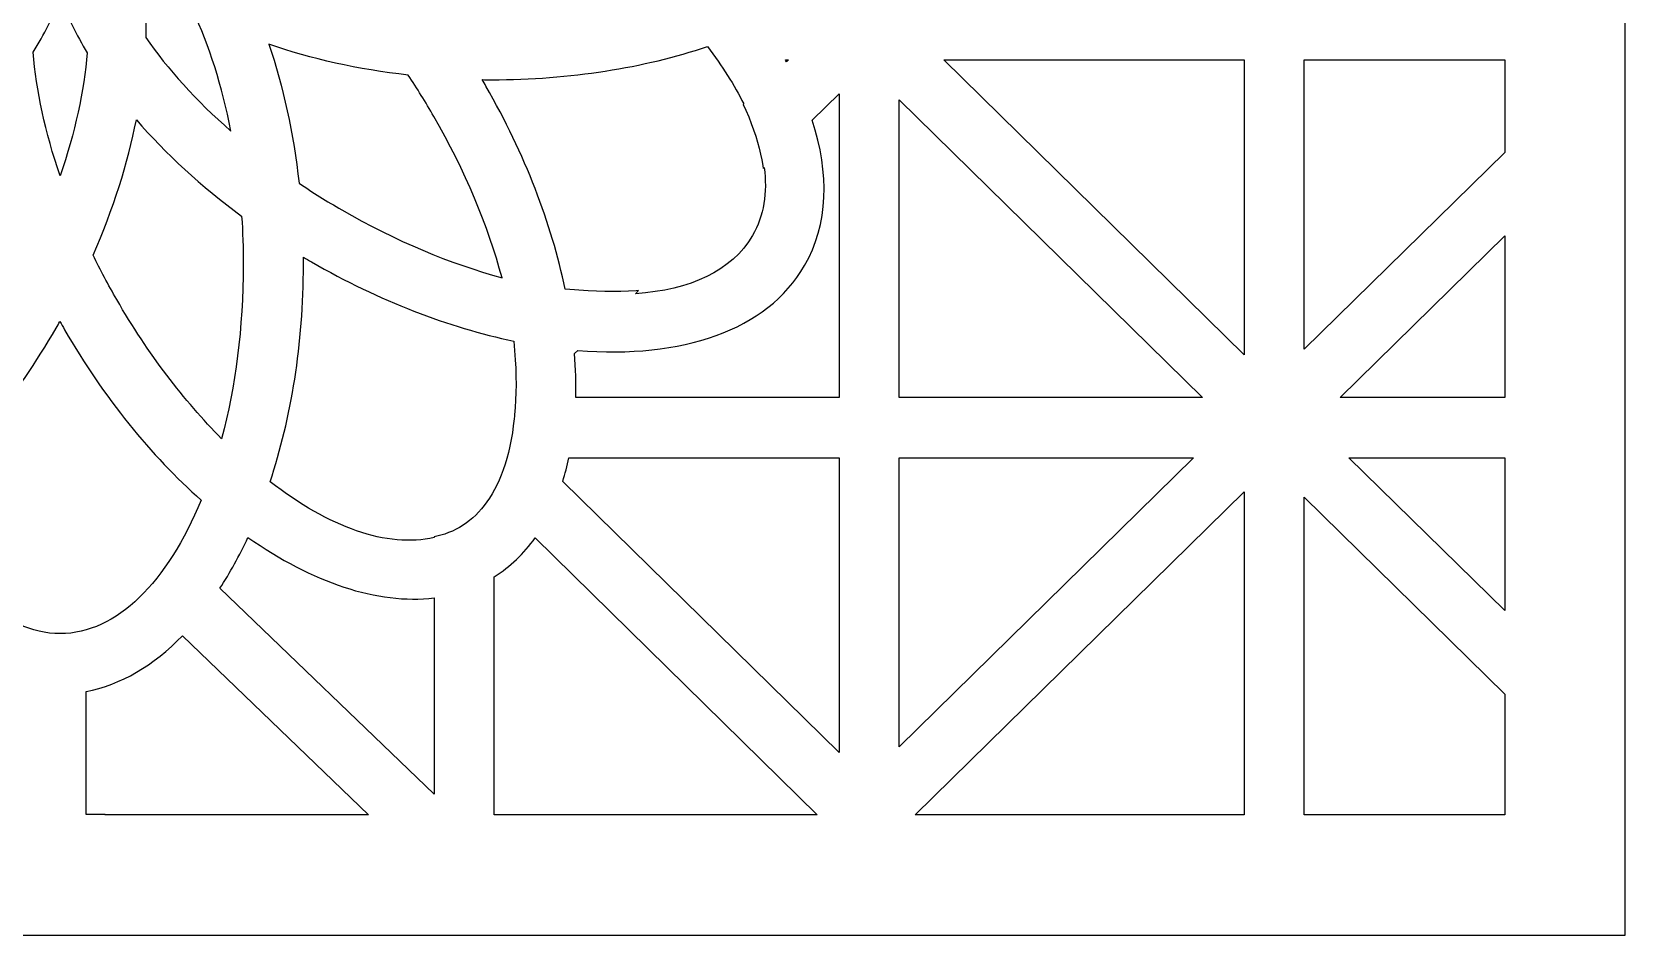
# Model space of a CAD drawing. Header units: centimetres. Extents: x -22 to -17.3, y -9 to 9.
# Drawn here: x -19.697 to -17.337, y -9 to -7.664 of the extents above; entities that cross this region are included whole.
import ezdxf

# ---------------------------------------------------------------- set-up
doc = ezdxf.new("R2010")
doc.units = ezdxf.units.CM
doc.header["$MEASUREMENT"] = 0
doc.layers.add('layer 1', color=7, linetype='Continuous')

msp = doc.modelspace()

# ---------------------------------------------------------------- linework, layer by layer
at = {"layer": 'layer 1', "color": 250}
for points, knots in [([(-17.33729, 9.00076), (-17.33729, 9.00076), (-17.33729, 8.81208), (-17.33729, 8.81208), (-17.33729, 8.81208), (-17.33729, 8.81208), (-17.33729, 8.68847), (-17.33729, 8.68847), (-17.33729, 8.68847), (-17.33729, 8.68847), (-17.33729, 7.78426), (-17.33729, 7.78426), (-17.33729, 7.78426), (-17.33729, 7.78426), (-17.33729, 7.66065), (-17.33729, 7.66065), (-17.33729, 7.66065), (-17.33729, 7.66065), (-17.33729, 7.635), (-17.33729, 7.635), (-17.33729, 7.635), (-17.33729, 7.635), (-17.33729, 7.51139), (-17.33729, 7.51139), (-17.33729, 7.51139), (-17.33729, 7.51139), (-17.33729, 6.60718), (-17.33729, 6.60718), (-17.33729, 6.60718), (-17.33729, 6.60718), (-17.33729, 6.48357), (-17.33729, 6.48357), (-17.33729, 6.48357), (-17.33729, 6.48357), (-17.33729, 6.45792), (-17.33729, 6.45792), (-17.33729, 6.45792), (-17.33729, 6.45792), (-17.33729, 6.33431), (-17.33729, 6.33431), (-17.33729, 6.33431), (-17.33729, 6.33431), (-17.33729, 5.4301), (-17.33729, 5.4301), (-17.33729, 5.4301), (-17.33729, 5.4301), (-17.33729, 5.30649), (-17.33729, 5.30649), (-17.33729, 5.30649), (-17.33729, 5.30649), (-17.33729, 5.28084), (-17.33729, 5.28084), (-17.33729, 5.28084), (-17.33729, 5.28084), (-17.33729, 5.15723), (-17.33729, 5.15723), (-17.33729, 5.15723), (-17.33729, 5.15723), (-17.33729, 4.25302), (-17.33729, 4.25302), (-17.33729, 4.25302), (-17.33729, 4.25302), (-17.33729, 4.12941), (-17.33729, 4.12941), (-17.33729, 4.12941), (-17.33729, 4.12941), (-17.33729, 4.10376), (-17.33729, 4.10376), (-17.33729, 4.10376), (-17.33729, 4.10376), (-17.33729, 3.98015), (-17.33729, 3.98015), (-17.33729, 3.98015), (-17.33729, 3.98015), (-17.33729, 3.07594), (-17.33729, 3.07594), (-17.33729, 3.07594), (-17.33729, 3.07594), (-17.33729, 2.95233), (-17.33729, 2.95233), (-17.33729, 2.95233), (-17.33729, 2.95233), (-17.33729, 2.92668), (-17.33729, 2.92668), (-17.33729, 2.92668), (-17.33729, 2.92668), (-17.33729, 2.80307), (-17.33729, 2.80307), (-17.33729, 2.80307), (-17.33729, 2.80307), (-17.33729, 1.89886), (-17.33729, 1.89886), (-17.33729, 1.89886), (-17.33729, 1.89886), (-17.33729, 1.77525), (-17.33729, 1.77525), (-17.33729, 1.77525), (-17.33729, 1.77525), (-17.33729, 1.7496), (-17.33729, 1.7496), (-17.33729, 1.7496), (-17.33729, 1.7496), (-17.33729, 1.62599), (-17.33729, 1.62599), (-17.33729, 1.62599), (-17.33729, 1.62599), (-17.33729, 0.72178), (-17.33729, 0.72178), (-17.33729, 0.72178), (-17.33729, 0.72178), (-17.33729, 0.59817), (-17.33729, 0.59817), (-17.33729, 0.59817), (-17.33729, 0.59817), (-17.33729, 0.57252), (-17.33729, 0.57252), (-17.33729, 0.57252), (-17.33729, 0.57252), (-17.33729, 0.44891), (-17.33729, 0.44891), (-17.33729, 0.44891), (-17.33729, 0.44891), (-17.33729, -0.4553), (-17.33729, -0.4553), (-17.33729, -0.4553), (-17.33729, -0.4553), (-17.33729, -0.57891), (-17.33729, -0.57891), (-17.33729, -0.57891), (-17.33729, -0.57891), (-17.33729, -0.60456), (-17.33729, -0.60456), (-17.33729, -0.60456), (-17.33729, -0.60456), (-17.33729, -0.72817), (-17.33729, -0.72817), (-17.33729, -0.72817), (-17.33729, -0.72817), (-17.33729, -1.63238), (-17.33729, -1.63238), (-17.33729, -1.63238), (-17.33729, -1.63238), (-17.33729, -1.75599), (-17.33729, -1.75599), (-17.33729, -1.75599), (-17.33729, -1.75599), (-17.33729, -1.78164), (-17.33729, -1.78164), (-17.33729, -1.78164), (-17.33729, -1.78164), (-17.33729, -1.90525), (-17.33729, -1.90525), (-17.33729, -1.90525), (-17.33729, -1.90525), (-17.33729, -2.80946), (-17.33729, -2.80946), (-17.33729, -2.80946), (-17.33729, -2.80946), (-17.33729, -2.93307), (-17.33729, -2.93307), (-17.33729, -2.93307), (-17.33729, -2.93307), (-17.33729, -2.95872), (-17.33729, -2.95872), (-17.33729, -2.95872), (-17.33729, -2.95872), (-17.33729, -3.08233), (-17.33729, -3.08233), (-17.33729, -3.08233), (-17.33729, -3.08233), (-17.33729, -3.98654), (-17.33729, -3.98654), (-17.33729, -3.98654), (-17.33729, -3.98654), (-17.33729, -4.11015), (-17.33729, -4.11015), (-17.33729, -4.11015), (-17.33729, -4.11015), (-17.33729, -4.1358), (-17.33729, -4.1358), (-17.33729, -4.1358), (-17.33729, -4.1358), (-17.33729, -4.25941), (-17.33729, -4.25941), (-17.33729, -4.25941), (-17.33729, -4.25941), (-17.33729, -5.16362), (-17.33729, -5.16362), (-17.33729, -5.16362), (-17.33729, -5.16362), (-17.33729, -5.28723), (-17.33729, -5.28723), (-17.33729, -5.28723), (-17.33729, -5.28723), (-17.33729, -5.31288), (-17.33729, -5.31288), (-17.33729, -5.31288), (-17.33729, -5.31288), (-17.33729, -5.43649), (-17.33729, -5.43649), (-17.33729, -5.43649), (-17.33729, -5.43649), (-17.33729, -6.3407), (-17.33729, -6.3407), (-17.33729, -6.3407), (-17.33729, -6.3407), (-17.33729, -6.46431), (-17.33729, -6.46431), (-17.33729, -6.46431), (-17.33729, -6.46431), (-17.33729, -6.48996), (-17.33729, -6.48996), (-17.33729, -6.48996), (-17.33729, -6.48996), (-17.33729, -6.61357), (-17.33729, -6.61357), (-17.33729, -6.61357), (-17.33729, -6.61357), (-17.33729, -7.51778), (-17.33729, -7.51778), (-17.33729, -7.51778), (-17.33729, -7.51778), (-17.33729, -7.64139), (-17.33729, -7.64139), (-17.33729, -7.64139), (-17.33729, -7.64139), (-17.33729, -7.66704), (-17.33729, -7.66704), (-17.33729, -7.66704), (-17.33729, -7.66704), (-17.33729, -7.79065), (-17.33729, -7.79065), (-17.33729, -7.79065), (-17.33729, -7.79065), (-17.33729, -8.69486), (-17.33729, -8.69486), (-17.33729, -8.69486), (-17.33729, -8.69486), (-17.33729, -8.81847), (-17.33729, -8.81847), (-17.33729, -8.81847), (-17.33729, -8.81847), (-17.33729, -9.00022), (-17.33729, -9.00022), (-17.33729, -9.00022), (-17.33729, -9.00022), (-18.22603, -9.00022), (-18.22603, -9.00022), (-18.22603, -9.00022), (-18.22603, -9.00022), (-18.35206, -9.00022), (-18.35206, -9.00022), (-18.35206, -9.00022), (-18.35206, -9.00022), (-18.57048, -9.00022), (-18.57048, -9.00022), (-18.57048, -9.00022), (-18.57048, -9.00022), (-18.6965, -9.00022), (-18.6965, -9.00022), (-18.6965, -9.00022), (-18.6965, -9.00022), (-19.4261, -9.00022), (-19.4261, -9.00022), (-19.4261, -9.00022), (-19.4261, -9.00022), (-19.55212, -9.00022), (-19.55212, -9.00022), (-19.55212, -9.00022), (-19.55212, -9.00022), (-19.77054, -9.00022), (-19.77054, -9.00022), (-19.77054, -9.00022), (-19.77054, -9.00022), (-19.89657, -9.00022), (-19.89657, -9.00022), (-19.89657, -9.00022), (-19.89657, -9.00022), (-20.62616, -9.00022), (-20.62616, -9.00022), (-20.62616, -9.00022), (-20.62616, -9.00022), (-20.75219, -9.00022), (-20.75219, -9.00022), (-20.75219, -9.00022), (-20.75219, -9.00022), (-20.97061, -9.00022), (-20.97061, -9.00022), (-20.97061, -9.00022), (-20.97061, -9.00022), (-21.09663, -9.00022), (-21.09663, -9.00022), (-21.09663, -9.00022), (-21.09663, -9.00022), (-22.00091, -9.00022), (-22.00091, -9.00022), (-22.00091, -9.00022), (-22.00091, -9.00022), (-22.00091, -8.8337), (-22.00091, -8.8337), (-22.00091, -8.8337), (-22.00091, -8.8337), (-22.00091, -8.71009), (-22.00091, -8.71009), (-22.00091, -8.71009), (-22.00091, -8.71009), (-22.00091, -7.77541), (-22.00091, -7.77541), (-22.00091, -7.77541), (-22.00091, -7.77541), (-22.00091, -7.53301), (-22.00091, -7.53301), (-22.00091, -7.53301), (-22.00091, -7.53301), (-22.00091, -6.59833), (-22.00091, -6.59833), (-22.00091, -6.59833), (-22.00091, -6.59833), (-22.00091, -6.35593), (-22.00091, -6.35593), (-22.00091, -6.35593), (-22.00091, -6.35593), (-22.00091, -5.42125), (-22.00091, -5.42125), (-22.00091, -5.42125), (-22.00091, -5.42125), (-22.00091, -5.17885), (-22.00091, -5.17885), (-22.00091, -5.17885), (-22.00091, -5.17885), (-22.00091, -4.24417), (-22.00091, -4.24417), (-22.00091, -4.24417), (-22.00091, -4.24417), (-22.00091, -4.00177), (-22.00091, -4.00177), (-22.00091, -4.00177), (-22.00091, -4.00177), (-22.00091, -3.06709), (-22.00091, -3.06709), (-22.00091, -3.06709), (-22.00091, -3.06709), (-22.00091, -2.82469), (-22.00091, -2.82469), (-22.00091, -2.82469), (-22.00091, -2.82469), (-22.00091, -1.89001), (-22.00091, -1.89001), (-22.00091, -1.89001), (-22.00091, -1.89001), (-22.00091, -1.64761), (-22.00091, -1.64761), (-22.00091, -1.64761), (-22.00091, -1.64761), (-22.00091, -0.71293), (-22.00091, -0.71293), (-22.00091, -0.71293), (-22.00091, -0.71293), (-22.00091, -0.47053), (-22.00091, -0.47053), (-22.00091, -0.47053), (-22.00091, -0.47053), (-22.00091, 0.46415), (-22.00091, 0.46415), (-22.00091, 0.46415), (-22.00091, 0.46415), (-22.00091, 0.70655), (-22.00091, 0.70655), (-22.00091, 0.70655), (-22.00091, 0.70655), (-22.00091, 1.64123), (-22.00091, 1.64123), (-22.00091, 1.64123), (-22.00091, 1.64123), (-22.00091, 1.88363), (-22.00091, 1.88363), (-22.00091, 1.88363), (-22.00091, 1.88363), (-22.00091, 2.81831), (-22.00091, 2.81831), (-22.00091, 2.81831), (-22.00091, 2.81831), (-22.00091, 3.06071), (-22.00091, 3.06071), (-22.00091, 3.06071), (-22.00091, 3.06071), (-22.00091, 3.99539), (-22.00091, 3.99539), (-22.00091, 3.99539), (-22.00091, 3.99539), (-22.00091, 4.23779), (-22.00091, 4.23779), (-22.00091, 4.23779), (-22.00091, 4.23779), (-22.00091, 5.17247), (-22.00091, 5.17247), (-22.00091, 5.17247), (-22.00091, 5.17247), (-22.00091, 5.41487), (-22.00091, 5.41487), (-22.00091, 5.41487), (-22.00091, 5.41487), (-22.00091, 6.34955), (-22.00091, 6.34955), (-22.00091, 6.34955), (-22.00091, 6.34955), (-22.00091, 6.59195), (-22.00091, 6.59195), (-22.00091, 6.59195), (-22.00091, 6.59195), (-22.00091, 7.52663), (-22.00091, 7.52663), (-22.00091, 7.52663), (-22.00091, 7.52663), (-22.00091, 7.76903), (-22.00091, 7.76903), (-22.00091, 7.76903), (-22.00091, 7.76903), (-22.00091, 8.70371), (-22.00091, 8.70371), (-22.00091, 8.70371), (-22.00091, 8.70371), (-22.00091, 8.82732), (-22.00091, 8.82732), (-22.00091, 8.82732), (-22.00091, 8.82732), (-22.00091, 9.00076), (-22.00091, 9.00076), (-22.00091, 9.00076), (-22.00091, 9.00076), (-21.1037, 9.00076), (-21.1037, 9.00076), (-21.1037, 9.00076), (-21.1037, 9.00076), (-20.97768, 9.00076), (-20.97768, 9.00076), (-20.97768, 9.00076), (-20.97768, 9.00076), (-20.74512, 9.00076), (-20.74512, 9.00076), (-20.74512, 9.00076), (-20.74512, 9.00076), (-20.61909, 9.00076), (-20.61909, 9.00076), (-20.61909, 9.00076), (-20.61909, 9.00076), (-19.90364, 9.00076), (-19.90364, 9.00076), (-19.90364, 9.00076), (-19.90364, 9.00076), (-19.77761, 9.00076), (-19.77761, 9.00076), (-19.77761, 9.00076), (-19.77761, 9.00076), (-19.54505, 9.00076), (-19.54505, 9.00076), (-19.54505, 9.00076), (-19.54505, 9.00076), (-19.41903, 9.00076), (-19.41903, 9.00076), (-19.41903, 9.00076), (-19.41903, 9.00076), (-18.70357, 9.00076), (-18.70357, 9.00076), (-18.70357, 9.00076), (-18.70357, 9.00076), (-18.57754, 9.00076), (-18.57754, 9.00076), (-18.57754, 9.00076), (-18.57754, 9.00076), (-18.34499, 9.00076), (-18.34499, 9.00076), (-18.34499, 9.00076), (-18.34499, 9.00076), (-18.21896, 9.00076), (-18.21896, 9.00076), (-18.21896, 9.00076), (-18.21896, 9.00076), (-17.33729, 9.00076), (-17.33729, 9.00076)], [0, 0, 0, 0, 0.0082645, 0.0082645, 0.0082645, 0.0082645, 0.0165289, 0.0165289, 0.0165289, 0.0165289, 0.0247934, 0.0247934, 0.0247934, 0.0247934, 0.0330579, 0.0330579, 0.0330579, 0.0330579, 0.0413223, 0.0413223, 0.0413223, 0.0413223, 0.0495868, 0.0495868, 0.0495868, 0.0495868, 0.0578512, 0.0578512, 0.0578512, 0.0578512, 0.0661157, 0.0661157, 0.0661157, 0.0661157, 0.0743802, 0.0743802, 0.0743802, 0.0743802, 0.0826446, 0.0826446, 0.0826446, 0.0826446, 0.0909091, 0.0909091, 0.0909091, 0.0909091, 0.0991736, 0.0991736, 0.0991736, 0.0991736, 0.107438, 0.107438, 0.107438, 0.107438, 0.1157025, 0.1157025, 0.1157025, 0.1157025, 0.1239669, 0.1239669, 0.1239669, 0.1239669, 0.1322314, 0.1322314, 0.1322314, 0.1322314, 0.1404959, 0.1404959, 0.1404959, 0.1404959, 0.1487603, 0.1487603, 0.1487603, 0.1487603, 0.1570248, 0.1570248, 0.1570248, 0.1570248, 0.1652893, 0.1652893, 0.1652893, 0.1652893, 0.1735537, 0.1735537, 0.1735537, 0.1735537, 0.1818182, 0.1818182, 0.1818182, 0.1818182, 0.1900826, 0.1900826, 0.1900826, 0.1900826, 0.1983471, 0.1983471, 0.1983471, 0.1983471, 0.2066116, 0.2066116, 0.2066116, 0.2066116, 0.214876, 0.214876, 0.214876, 0.214876, 0.2231405, 0.2231405, 0.2231405, 0.2231405, 0.231405, 0.231405, 0.231405, 0.231405, 0.2396694, 0.2396694, 0.2396694, 0.2396694, 0.2479339, 0.2479339, 0.2479339, 0.2479339, 0.2561983, 0.2561983, 0.2561983, 0.2561983, 0.2644628, 0.2644628, 0.2644628, 0.2644628, 0.2727273, 0.2727273, 0.2727273, 0.2727273, 0.2809917, 0.2809917, 0.2809917, 0.2809917, 0.2892562, 0.2892562, 0.2892562, 0.2892562, 0.2975207, 0.2975207, 0.2975207, 0.2975207, 0.3057851, 0.3057851, 0.3057851, 0.3057851, 0.3140496, 0.3140496, 0.3140496, 0.3140496, 0.322314, 0.322314, 0.322314, 0.322314, 0.3305785, 0.3305785, 0.3305785, 0.3305785, 0.338843, 0.338843, 0.338843, 0.338843, 0.3471074, 0.3471074, 0.3471074, 0.3471074, 0.3553719, 0.3553719, 0.3553719, 0.3553719, 0.3636364, 0.3636364, 0.3636364, 0.3636364, 0.3719008, 0.3719008, 0.3719008, 0.3719008, 0.3801653, 0.3801653, 0.3801653, 0.3801653, 0.3884298, 0.3884298, 0.3884298, 0.3884298, 0.3966942, 0.3966942, 0.3966942, 0.3966942, 0.4049587, 0.4049587, 0.4049587, 0.4049587, 0.4132231, 0.4132231, 0.4132231, 0.4132231, 0.4214876, 0.4214876, 0.4214876, 0.4214876, 0.4297521, 0.4297521, 0.4297521, 0.4297521, 0.4380165, 0.4380165, 0.4380165, 0.4380165, 0.446281, 0.446281, 0.446281, 0.446281, 0.4545455, 0.4545455, 0.4545455, 0.4545455, 0.4628099, 0.4628099, 0.4628099, 0.4628099, 0.4710744, 0.4710744, 0.4710744, 0.4710744, 0.4793388, 0.4793388, 0.4793388, 0.4793388, 0.4876033, 0.4876033, 0.4876033, 0.4876033, 0.4958678, 0.4958678, 0.4958678, 0.4958678, 0.5041322, 0.5041322, 0.5041322, 0.5041322, 0.5123967, 0.5123967, 0.5123967, 0.5123967, 0.5206612, 0.5206612, 0.5206612, 0.5206612, 0.5289256, 0.5289256, 0.5289256, 0.5289256, 0.5371901, 0.5371901, 0.5371901, 0.5371901, 0.5454545, 0.5454545, 0.5454545, 0.5454545, 0.553719, 0.553719, 0.553719, 0.553719, 0.5619835, 0.5619835, 0.5619835, 0.5619835, 0.5702479, 0.5702479, 0.5702479, 0.5702479, 0.5785124, 0.5785124, 0.5785124, 0.5785124, 0.5867769, 0.5867769, 0.5867769, 0.5867769, 0.5950413, 0.5950413, 0.5950413, 0.5950413, 0.6033058, 0.6033058, 0.6033058, 0.6033058, 0.6115702, 0.6115702, 0.6115702, 0.6115702, 0.6198347, 0.6198347, 0.6198347, 0.6198347, 0.6280992, 0.6280992, 0.6280992, 0.6280992, 0.6363636, 0.6363636, 0.6363636, 0.6363636, 0.6446281, 0.6446281, 0.6446281, 0.6446281, 0.6528926, 0.6528926, 0.6528926, 0.6528926, 0.661157, 0.661157, 0.661157, 0.661157, 0.6694215, 0.6694215, 0.6694215, 0.6694215, 0.677686, 0.677686, 0.677686, 0.677686, 0.6859504, 0.6859504, 0.6859504, 0.6859504, 0.6942149, 0.6942149, 0.6942149, 0.6942149, 0.7024793, 0.7024793, 0.7024793, 0.7024793, 0.7107438, 0.7107438, 0.7107438, 0.7107438, 0.7190083, 0.7190083, 0.7190083, 0.7190083, 0.7272727, 0.7272727, 0.7272727, 0.7272727, 0.7355372, 0.7355372, 0.7355372, 0.7355372, 0.7438017, 0.7438017, 0.7438017, 0.7438017, 0.7520661, 0.7520661, 0.7520661, 0.7520661, 0.7603306, 0.7603306, 0.7603306, 0.7603306, 0.768595, 0.768595, 0.768595, 0.768595, 0.7768595, 0.7768595, 0.7768595, 0.7768595, 0.785124, 0.785124, 0.785124, 0.785124, 0.7933884, 0.7933884, 0.7933884, 0.7933884, 0.8016529, 0.8016529, 0.8016529, 0.8016529, 0.8099174, 0.8099174, 0.8099174, 0.8099174, 0.8181818, 0.8181818, 0.8181818, 0.8181818, 0.8264463, 0.8264463, 0.8264463, 0.8264463, 0.8347107, 0.8347107, 0.8347107, 0.8347107, 0.8429752, 0.8429752, 0.8429752, 0.8429752, 0.8512397, 0.8512397, 0.8512397, 0.8512397, 0.8595041, 0.8595041, 0.8595041, 0.8595041, 0.8677686, 0.8677686, 0.8677686, 0.8677686, 0.8760331, 0.8760331, 0.8760331, 0.8760331, 0.8842975, 0.8842975, 0.8842975, 0.8842975, 0.892562, 0.892562, 0.892562, 0.892562, 0.9008264, 0.9008264, 0.9008264, 0.9008264, 0.9090909, 0.9090909, 0.9090909, 0.9090909, 0.9173554, 0.9173554, 0.9173554, 0.9173554, 0.9256198, 0.9256198, 0.9256198, 0.9256198, 0.9338843, 0.9338843, 0.9338843, 0.9338843, 0.9421488, 0.9421488, 0.9421488, 0.9421488, 0.9504132, 0.9504132, 0.9504132, 0.9504132, 0.9586777, 0.9586777, 0.9586777, 0.9586777, 0.9669421, 0.9669421, 0.9669421, 0.9669421, 0.9752066, 0.9752066, 0.9752066, 0.9752066, 0.9834711, 0.9834711, 0.9834711, 0.9834711, 1, 1, 1, 1]), ([(-19.40211, -7.81024), (-19.4535, -7.76539), (-19.49607, -7.71825), (-19.52798, -7.67166), (-19.52798, -7.67166), (-19.52718, -7.64081), (-19.5287, -7.61127), (-19.53254, -7.58344), (-19.53254, -7.58344), (-19.51038, -7.60102), (-19.48549, -7.61741), (-19.45825, -7.63243), (-19.45825, -7.63243), (-19.43421, -7.68337), (-19.41501, -7.74363), (-19.40211, -7.81024)], [0, 0, 0, 0, 0.2, 0.2, 0.2, 0.2, 0.4, 0.4, 0.4, 0.4, 0.6, 0.6, 0.6, 0.6, 1, 1, 1, 1]), ([(-19.61466, -7.69453), (-19.63074, -7.66791), (-19.6441, -7.64127), (-19.6545, -7.61498), (-19.6545, -7.61498), (-19.66508, -7.64101), (-19.67853, -7.66736), (-19.69465, -7.69368), (-19.69465, -7.69368), (-19.69032, -7.74999), (-19.67702, -7.8121), (-19.65494, -7.87663), (-19.65494, -7.87663), (-19.6328, -7.81248), (-19.61931, -7.75067), (-19.61466, -7.69453)], [0, 0, 0, 0, 0.2, 0.2, 0.2, 0.2, 0.4, 0.4, 0.4, 0.4, 0.6, 0.6, 0.6, 0.6, 1, 1, 1, 1]), ([(-19.00046, -8.02743), (-19.07666, -8.00674), (-19.15781, -7.9731), (-19.23791, -7.92686), (-19.23791, -7.92686), (-19.25978, -7.91424), (-19.28085, -7.90106), (-19.30111, -7.88746), (-19.30111, -7.88746), (-19.30919, -7.81358), (-19.32455, -7.74426), (-19.3458, -7.68189), (-19.3458, -7.68189), (-19.28328, -7.70352), (-19.21366, -7.71918), (-19.13939, -7.7275), (-19.13939, -7.7275), (-19.1263, -7.74711), (-19.1136, -7.76749), (-19.10141, -7.7886), (-19.10141, -7.7886), (-19.05489, -7.86918), (-19.02112, -7.95084), (-19.00046, -8.02743)], [0, 0, 0, 0, 0.1428571, 0.1428571, 0.1428571, 0.1428571, 0.2857143, 0.2857143, 0.2857143, 0.2857143, 0.4285714, 0.4285714, 0.4285714, 0.4285714, 0.5714286, 0.5714286, 0.5714286, 0.5714286, 0.7142857, 0.7142857, 0.7142857, 0.7142857, 1, 1, 1, 1]), ([(-18.69633, -7.68542), (-18.79019, -7.7165), (-18.89935, -7.73433), (-19.01584, -7.73433), (-19.01584, -7.73433), (-19.02057, -7.73433), (-19.02529, -7.7343), (-19.02999, -7.73424), (-19.02999, -7.73424), (-19.02807, -7.7375), (-19.02614, -7.74075), (-19.02424, -7.74404), (-19.02424, -7.74404), (-18.96622, -7.84454), (-18.92716, -7.94757), (-18.90708, -8.04407), (-18.90708, -8.04407), (-18.90708, -8.04407), (-18.87307, -8.04673), (-18.87307, -8.04673), (-18.87307, -8.04673), (-18.87307, -8.04673), (-18.86062, -8.04743), (-18.86062, -8.04743), (-18.86062, -8.04743), (-18.86062, -8.04743), (-18.8484, -8.04785), (-18.8484, -8.04785), (-18.8484, -8.04785), (-18.8484, -8.04785), (-18.83643, -8.04799), (-18.83643, -8.04799), (-18.83643, -8.04799), (-18.83643, -8.04799), (-18.8247, -8.04785), (-18.8247, -8.04785), (-18.8247, -8.04785), (-18.8247, -8.04785), (-18.81324, -8.04744), (-18.81324, -8.04744), (-18.81324, -8.04744), (-18.81324, -8.04744), (-18.80205, -8.04677), (-18.80205, -8.04677), (-18.80205, -8.04677), (-18.80205, -8.04677), (-18.79813, -8.04643), (-18.79813, -8.04643), (-18.79813, -8.04643), (-18.79813, -8.04643), (-18.80287, -8.05108), (-18.80287, -8.05108), (-18.80287, -8.05108), (-18.72215, -8.04565), (-18.65985, -8.01723), (-18.62966, -7.96495), (-18.62966, -7.96495), (-18.61274, -7.93564), (-18.60736, -7.90133), (-18.61218, -7.86404), (-18.61218, -7.86404), (-18.61218, -7.86404), (-18.61384, -7.86567), (-18.61384, -7.86567), (-18.61384, -7.86567), (-18.61384, -7.86567), (-18.6144, -7.8613), (-18.6144, -7.8613), (-18.6144, -7.8613), (-18.6144, -7.8613), (-18.61577, -7.853), (-18.61577, -7.853), (-18.61577, -7.853), (-18.61577, -7.853), (-18.61748, -7.84449), (-18.61748, -7.84449), (-18.61748, -7.84449), (-18.61748, -7.84449), (-18.61954, -7.83576), (-18.61954, -7.83576), (-18.61954, -7.83576), (-18.61954, -7.83576), (-18.62195, -7.82683), (-18.62195, -7.82683), (-18.62195, -7.82683), (-18.62195, -7.82683), (-18.62472, -7.81772), (-18.62472, -7.81772), (-18.62472, -7.81772), (-18.62472, -7.81772), (-18.62784, -7.80844), (-18.62784, -7.80844), (-18.62784, -7.80844), (-18.62784, -7.80844), (-18.63134, -7.79899), (-18.63134, -7.79899), (-18.63134, -7.79899), (-18.63134, -7.79899), (-18.6352, -7.78938), (-18.6352, -7.78938), (-18.6352, -7.78938), (-18.6352, -7.78938), (-18.63942, -7.77964), (-18.63942, -7.77964), (-18.63942, -7.77964), (-18.63942, -7.77964), (-18.64341, -7.77106), (-18.64341, -7.77106), (-18.64341, -7.77106), (-18.64341, -7.77106), (-18.64251, -7.77018), (-18.64251, -7.77018), (-18.64251, -7.77018), (-18.65634, -7.74235), (-18.67441, -7.71388), (-18.69633, -7.68542)], [0, 0, 0, 0, 0.0333333, 0.0333333, 0.0333333, 0.0333333, 0.0666667, 0.0666667, 0.0666667, 0.0666667, 0.1, 0.1, 0.1, 0.1, 0.1333333, 0.1333333, 0.1333333, 0.1333333, 0.1666667, 0.1666667, 0.1666667, 0.1666667, 0.2, 0.2, 0.2, 0.2, 0.2333333, 0.2333333, 0.2333333, 0.2333333, 0.2666667, 0.2666667, 0.2666667, 0.2666667, 0.3, 0.3, 0.3, 0.3, 0.3333333, 0.3333333, 0.3333333, 0.3333333, 0.3666667, 0.3666667, 0.3666667, 0.3666667, 0.4, 0.4, 0.4, 0.4, 0.4333333, 0.4333333, 0.4333333, 0.4333333, 0.4666667, 0.4666667, 0.4666667, 0.4666667, 0.5, 0.5, 0.5, 0.5, 0.5333333, 0.5333333, 0.5333333, 0.5333333, 0.5666667, 0.5666667, 0.5666667, 0.5666667, 0.6, 0.6, 0.6, 0.6, 0.6333333, 0.6333333, 0.6333333, 0.6333333, 0.6666667, 0.6666667, 0.6666667, 0.6666667, 0.7, 0.7, 0.7, 0.7, 0.7333333, 0.7333333, 0.7333333, 0.7333333, 0.7666667, 0.7666667, 0.7666667, 0.7666667, 0.8, 0.8, 0.8, 0.8, 0.8333333, 0.8333333, 0.8333333, 0.8333333, 0.8666667, 0.8666667, 0.8666667, 0.8666667, 0.9, 0.9, 0.9, 0.9, 0.9333333, 0.9333333, 0.9333333, 0.9333333, 1, 1, 1, 1]), ([(-18.58092, -7.70508), (-18.58035, -7.70609), (-18.57978, -7.7071), (-18.57922, -7.7081), (-18.57922, -7.7081), (-18.57922, -7.7081), (-18.57614, -7.70508), (-18.57614, -7.70508), (-18.57614, -7.70508), (-18.57614, -7.70508), (-18.58092, -7.70508), (-18.58092, -7.70508)], [0, 0, 0, 0, 0.25, 0.25, 0.25, 0.25, 0.5, 0.5, 0.5, 0.5, 1, 1, 1, 1]), ([(-17.90164, -8.14131), (-17.90164, -8.14131), (-17.90164, -7.70508), (-17.90164, -7.70508), (-17.90164, -7.70508), (-17.90164, -7.70508), (-18.34639, -7.70508), (-18.34639, -7.70508), (-18.34639, -7.70508), (-18.34639, -7.70508), (-17.90164, -8.14131), (-17.90164, -8.14131)], [0, 0, 0, 0, 0.25, 0.25, 0.25, 0.25, 0.5, 0.5, 0.5, 0.5, 1, 1, 1, 1]), ([(-17.81253, -7.70508), (-17.81253, -7.70508), (-17.81253, -8.13318), (-17.81253, -8.13318), (-17.81253, -8.13318), (-17.81253, -8.13318), (-17.51552, -7.84185), (-17.51552, -7.84185), (-17.51552, -7.84185), (-17.51552, -7.84185), (-17.51552, -7.70508), (-17.51552, -7.70508), (-17.51552, -7.70508), (-17.51552, -7.70508), (-17.81253, -7.70508), (-17.81253, -7.70508)], [0, 0, 0, 0, 0.2, 0.2, 0.2, 0.2, 0.4, 0.4, 0.4, 0.4, 0.6, 0.6, 0.6, 0.6, 1, 1, 1, 1]), ([(-18.54107, -7.7943), (-18.51528, -7.87339), (-18.51718, -7.94835), (-18.55248, -8.0095), (-18.55248, -8.0095), (-18.60805, -8.10574), (-18.73458, -8.14743), (-18.88837, -8.13495), (-18.88837, -8.13495), (-18.88837, -8.13495), (-18.89319, -8.13967), (-18.89319, -8.13967), (-18.89319, -8.13967), (-18.89143, -8.16195), (-18.89081, -8.18365), (-18.89133, -8.20464), (-18.89133, -8.20464), (-18.89133, -8.20464), (-18.50137, -8.20464), (-18.50137, -8.20464), (-18.50137, -8.20464), (-18.50137, -8.20464), (-18.50137, -7.75535), (-18.50137, -7.75535), (-18.50137, -7.75535), (-18.50137, -7.75535), (-18.54107, -7.7943), (-18.54107, -7.7943)], [0, 0, 0, 0, 0.125, 0.125, 0.125, 0.125, 0.25, 0.25, 0.25, 0.25, 0.375, 0.375, 0.375, 0.375, 0.5, 0.5, 0.5, 0.5, 0.625, 0.625, 0.625, 0.625, 0.75, 0.75, 0.75, 0.75, 1, 1, 1, 1]), ([(-18.41225, -7.76409), (-18.41225, -7.76409), (-18.41225, -8.20464), (-18.41225, -8.20464), (-18.41225, -8.20464), (-18.41225, -8.20464), (-17.9631, -8.20464), (-17.9631, -8.20464), (-17.9631, -8.20464), (-17.9631, -8.20464), (-18.41225, -7.76409), (-18.41225, -7.76409)], [0, 0, 0, 0, 0.25, 0.25, 0.25, 0.25, 0.5, 0.5, 0.5, 0.5, 1, 1, 1, 1]), ([(-19.38604, -7.93633), (-19.4462, -7.892), (-19.49867, -7.84363), (-19.542, -7.79364), (-19.542, -7.79364), (-19.55478, -7.85828), (-19.57614, -7.92598), (-19.60608, -7.99401), (-19.60608, -7.99401), (-19.59534, -8.01592), (-19.58367, -8.03787), (-19.57104, -8.05974), (-19.57104, -8.05974), (-19.5248, -8.13984), (-19.47134, -8.20954), (-19.41569, -8.26556), (-19.41569, -8.26556), (-19.39529, -8.1889), (-19.38371, -8.1013), (-19.38371, -8.00825), (-19.38371, -8.00825), (-19.38371, -7.98387), (-19.3845, -7.95987), (-19.38604, -7.93633)], [0, 0, 0, 0, 0.1428571, 0.1428571, 0.1428571, 0.1428571, 0.2857143, 0.2857143, 0.2857143, 0.2857143, 0.4285714, 0.4285714, 0.4285714, 0.4285714, 0.5714286, 0.5714286, 0.5714286, 0.5714286, 0.7142857, 0.7142857, 0.7142857, 0.7142857, 1, 1, 1, 1]), ([(-17.51552, -7.96546), (-17.51552, -7.96546), (-17.75937, -8.20464), (-17.75937, -8.20464), (-17.75937, -8.20464), (-17.75937, -8.20464), (-17.51552, -8.20464), (-17.51552, -8.20464), (-17.51552, -8.20464), (-17.51552, -8.20464), (-17.51552, -7.96546), (-17.51552, -7.96546)], [0, 0, 0, 0, 0.25, 0.25, 0.25, 0.25, 0.5, 0.5, 0.5, 0.5, 1, 1, 1, 1]), ([(-18.98299, -8.12108), (-19.07933, -8.10097), (-19.18216, -8.06194), (-19.28246, -8.00404), (-19.28246, -8.00404), (-19.28655, -8.00167), (-19.29061, -7.99928), (-19.29465, -7.99688), (-19.29465, -7.99688), (-19.29461, -8.00066), (-19.29459, -8.00445), (-19.29459, -8.00825), (-19.29459, -8.00825), (-19.29459, -8.12538), (-19.31262, -8.23509), (-19.34401, -8.32929), (-19.34401, -8.32929), (-19.25704, -8.39658), (-19.16997, -8.42811), (-19.10109, -8.41176), (-19.10109, -8.41176), (-19.10109, -8.41176), (-19.10109, -8.41085), (-19.10109, -8.41085), (-19.10109, -8.41085), (-19.10109, -8.41085), (-19.09708, -8.41002), (-19.09708, -8.41002), (-19.09708, -8.41002), (-19.09708, -8.41002), (-19.09105, -8.40847), (-19.09105, -8.40847), (-19.09105, -8.40847), (-19.09105, -8.40847), (-19.08521, -8.40667), (-19.08521, -8.40667), (-19.08521, -8.40667), (-19.08521, -8.40667), (-19.07954, -8.40461), (-19.07954, -8.40461), (-19.07954, -8.40461), (-19.07954, -8.40461), (-19.07401, -8.40229), (-19.07401, -8.40229), (-19.07401, -8.40229), (-19.07401, -8.40229), (-19.06862, -8.39969), (-19.06862, -8.39969), (-19.06862, -8.39969), (-19.06862, -8.39969), (-19.06334, -8.39682), (-19.06334, -8.39682), (-19.06334, -8.39682), (-19.06334, -8.39682), (-19.05823, -8.3937), (-19.05823, -8.3937), (-19.05823, -8.3937), (-19.05823, -8.3937), (-19.0533, -8.39034), (-19.0533, -8.39034), (-19.0533, -8.39034), (-19.0533, -8.39034), (-19.04855, -8.38673), (-19.04855, -8.38673), (-19.04855, -8.38673), (-19.04855, -8.38673), (-19.04394, -8.38287), (-19.04394, -8.38287), (-19.04394, -8.38287), (-19.04394, -8.38287), (-19.03947, -8.37873), (-19.03947, -8.37873), (-19.03947, -8.37873), (-19.03947, -8.37873), (-19.03513, -8.3743), (-19.03513, -8.3743), (-19.03513, -8.3743), (-19.03513, -8.3743), (-19.0309, -8.36956), (-19.0309, -8.36956), (-19.0309, -8.36956), (-19.0309, -8.36956), (-19.02679, -8.36452), (-19.02679, -8.36452), (-19.02679, -8.36452), (-19.02679, -8.36452), (-19.02281, -8.35914), (-19.02281, -8.35914), (-19.02281, -8.35914), (-19.02281, -8.35914), (-19.01894, -8.35342), (-19.01894, -8.35342), (-19.01894, -8.35342), (-19.01894, -8.35342), (-19.0152, -8.34735), (-19.0152, -8.34735), (-19.0152, -8.34735), (-19.0152, -8.34735), (-19.01159, -8.34092), (-19.01159, -8.34092), (-19.01159, -8.34092), (-19.01159, -8.34092), (-19.00813, -8.33414), (-19.00813, -8.33414), (-19.00813, -8.33414), (-19.00813, -8.33414), (-19.00483, -8.32698), (-19.00483, -8.32698), (-19.00483, -8.32698), (-19.00483, -8.32698), (-19.00169, -8.31947), (-19.00169, -8.31947), (-19.00169, -8.31947), (-19.00169, -8.31947), (-18.99872, -8.3116), (-18.99872, -8.3116), (-18.99872, -8.3116), (-18.99872, -8.3116), (-18.99595, -8.30337), (-18.99595, -8.30337), (-18.99595, -8.30337), (-18.99595, -8.30337), (-18.99336, -8.29478), (-18.99336, -8.29478), (-18.99336, -8.29478), (-18.99336, -8.29478), (-18.99099, -8.28585), (-18.99099, -8.28585), (-18.99099, -8.28585), (-18.99099, -8.28585), (-18.98883, -8.27657), (-18.98883, -8.27657), (-18.98883, -8.27657), (-18.98883, -8.27657), (-18.9869, -8.26697), (-18.9869, -8.26697), (-18.9869, -8.26697), (-18.9869, -8.26697), (-18.9852, -8.25704), (-18.9852, -8.25704), (-18.9852, -8.25704), (-18.9852, -8.25704), (-18.98373, -8.24679), (-18.98373, -8.24679), (-18.98373, -8.24679), (-18.98373, -8.24679), (-18.98252, -8.23625), (-18.98252, -8.23625), (-18.98252, -8.23625), (-18.98252, -8.23625), (-18.98217, -8.23228), (-18.98217, -8.23228), (-18.98217, -8.23228), (-18.98217, -8.23228), (-18.98196, -8.23043), (-18.98196, -8.23043), (-18.98196, -8.23043), (-18.98196, -8.23043), (-18.981, -8.21959), (-18.981, -8.21959), (-18.981, -8.21959), (-18.981, -8.21959), (-18.9803, -8.20847), (-18.9803, -8.20847), (-18.9803, -8.20847), (-18.9803, -8.20847), (-18.97987, -8.19707), (-18.97987, -8.19707), (-18.97987, -8.19707), (-18.97987, -8.19707), (-18.97971, -8.18541), (-18.97971, -8.18541), (-18.97971, -8.18541), (-18.97971, -8.18541), (-18.97982, -8.1735), (-18.97982, -8.1735), (-18.97982, -8.1735), (-18.97982, -8.1735), (-18.98021, -8.16134), (-18.98021, -8.16134), (-18.98021, -8.16134), (-18.98021, -8.16134), (-18.98088, -8.14896), (-18.98088, -8.14896), (-18.98088, -8.14896), (-18.98088, -8.14896), (-18.98299, -8.12108), (-18.98299, -8.12108)], [0, 0, 0, 0, 0.0208333, 0.0208333, 0.0208333, 0.0208333, 0.0416667, 0.0416667, 0.0416667, 0.0416667, 0.0625, 0.0625, 0.0625, 0.0625, 0.0833333, 0.0833333, 0.0833333, 0.0833333, 0.1041667, 0.1041667, 0.1041667, 0.1041667, 0.125, 0.125, 0.125, 0.125, 0.1458333, 0.1458333, 0.1458333, 0.1458333, 0.1666667, 0.1666667, 0.1666667, 0.1666667, 0.1875, 0.1875, 0.1875, 0.1875, 0.2083333, 0.2083333, 0.2083333, 0.2083333, 0.2291667, 0.2291667, 0.2291667, 0.2291667, 0.25, 0.25, 0.25, 0.25, 0.2708333, 0.2708333, 0.2708333, 0.2708333, 0.2916667, 0.2916667, 0.2916667, 0.2916667, 0.3125, 0.3125, 0.3125, 0.3125, 0.3333333, 0.3333333, 0.3333333, 0.3333333, 0.3541667, 0.3541667, 0.3541667, 0.3541667, 0.375, 0.375, 0.375, 0.375, 0.3958333, 0.3958333, 0.3958333, 0.3958333, 0.4166667, 0.4166667, 0.4166667, 0.4166667, 0.4375, 0.4375, 0.4375, 0.4375, 0.4583333, 0.4583333, 0.4583333, 0.4583333, 0.4791667, 0.4791667, 0.4791667, 0.4791667, 0.5, 0.5, 0.5, 0.5, 0.5208333, 0.5208333, 0.5208333, 0.5208333, 0.5416667, 0.5416667, 0.5416667, 0.5416667, 0.5625, 0.5625, 0.5625, 0.5625, 0.5833333, 0.5833333, 0.5833333, 0.5833333, 0.6041667, 0.6041667, 0.6041667, 0.6041667, 0.625, 0.625, 0.625, 0.625, 0.6458333, 0.6458333, 0.6458333, 0.6458333, 0.6666667, 0.6666667, 0.6666667, 0.6666667, 0.6875, 0.6875, 0.6875, 0.6875, 0.7083333, 0.7083333, 0.7083333, 0.7083333, 0.7291667, 0.7291667, 0.7291667, 0.7291667, 0.75, 0.75, 0.75, 0.75, 0.7708333, 0.7708333, 0.7708333, 0.7708333, 0.7916667, 0.7916667, 0.7916667, 0.7916667, 0.8125, 0.8125, 0.8125, 0.8125, 0.8333333, 0.8333333, 0.8333333, 0.8333333, 0.8541667, 0.8541667, 0.8541667, 0.8541667, 0.875, 0.875, 0.875, 0.875, 0.8958333, 0.8958333, 0.8958333, 0.8958333, 0.9166667, 0.9166667, 0.9166667, 0.9166667, 0.9375, 0.9375, 0.9375, 0.9375, 0.9583333, 0.9583333, 0.9583333, 0.9583333, 1, 1, 1, 1]), ([(-19.4461, -8.35654), (-19.51995, -8.29081), (-19.58997, -8.20518), (-19.64822, -8.1043), (-19.64822, -8.1043), (-19.65058, -8.10021), (-19.6529, -8.09611), (-19.6552, -8.09201), (-19.6552, -8.09201), (-19.65706, -8.0953), (-19.65893, -8.0986), (-19.66083, -8.10189), (-19.66083, -8.10189), (-19.71939, -8.20332), (-19.78986, -8.28932), (-19.86415, -8.3552), (-19.86415, -8.3552), (-19.81441, -8.47663), (-19.73911, -8.55405), (-19.65485, -8.55405), (-19.65485, -8.55405), (-19.57089, -8.55405), (-19.49584, -8.47719), (-19.4461, -8.35654)], [0, 0, 0, 0, 0.1428571, 0.1428571, 0.1428571, 0.1428571, 0.2857143, 0.2857143, 0.2857143, 0.2857143, 0.4285714, 0.4285714, 0.4285714, 0.4285714, 0.5714286, 0.5714286, 0.5714286, 0.5714286, 0.7142857, 0.7142857, 0.7142857, 0.7142857, 1, 1, 1, 1]), ([(-18.90137, -8.29376), (-18.90394, -8.30585), (-18.90699, -8.31755), (-18.91053, -8.32883), (-18.91053, -8.32883), (-18.91053, -8.32883), (-18.50137, -8.73015), (-18.50137, -8.73015), (-18.50137, -8.73015), (-18.50137, -8.73015), (-18.50137, -8.29376), (-18.50137, -8.29376), (-18.50137, -8.29376), (-18.50137, -8.29376), (-18.90137, -8.29376), (-18.90137, -8.29376)], [0, 0, 0, 0, 0.2, 0.2, 0.2, 0.2, 0.4, 0.4, 0.4, 0.4, 0.6, 0.6, 0.6, 0.6, 1, 1, 1, 1]), ([(-18.41225, -8.29376), (-18.41225, -8.29376), (-18.41225, -8.72141), (-18.41225, -8.72141), (-18.41225, -8.72141), (-18.41225, -8.72141), (-17.97625, -8.29376), (-17.97625, -8.29376), (-17.97625, -8.29376), (-17.97625, -8.29376), (-18.41225, -8.29376), (-18.41225, -8.29376)], [0, 0, 0, 0, 0.25, 0.25, 0.25, 0.25, 0.5, 0.5, 0.5, 0.5, 1, 1, 1, 1]), ([(-17.51552, -8.29376), (-17.51552, -8.29376), (-17.74622, -8.29376), (-17.74622, -8.29376), (-17.74622, -8.29376), (-17.74622, -8.29376), (-17.51552, -8.52004), (-17.51552, -8.52004), (-17.51552, -8.52004), (-17.51552, -8.52004), (-17.51552, -8.29376), (-17.51552, -8.29376)], [0, 0, 0, 0, 0.25, 0.25, 0.25, 0.25, 0.5, 0.5, 0.5, 0.5, 1, 1, 1, 1]), ([(-17.90164, -8.82199), (-17.90164, -8.82199), (-17.90164, -8.34419), (-17.90164, -8.34419), (-17.90164, -8.34419), (-17.90164, -8.34419), (-18.38877, -8.82199), (-18.38877, -8.82199), (-18.38877, -8.82199), (-18.38877, -8.82199), (-17.90164, -8.82199), (-17.90164, -8.82199)], [0, 0, 0, 0, 0.25, 0.25, 0.25, 0.25, 0.5, 0.5, 0.5, 0.5, 1, 1, 1, 1]), ([(-17.51552, -8.64365), (-17.51552, -8.64365), (-17.81253, -8.35233), (-17.81253, -8.35233), (-17.81253, -8.35233), (-17.81253, -8.35233), (-17.81253, -8.82199), (-17.81253, -8.82199), (-17.81253, -8.82199), (-17.81253, -8.82199), (-17.51552, -8.82199), (-17.51552, -8.82199), (-17.51552, -8.82199), (-17.51552, -8.82199), (-17.51552, -8.64365), (-17.51552, -8.64365)], [0, 0, 0, 0, 0.2, 0.2, 0.2, 0.2, 0.4, 0.4, 0.4, 0.4, 0.6, 0.6, 0.6, 0.6, 1, 1, 1, 1]), ([(-19.10109, -8.50108), (-19.18462, -8.51126), (-19.28175, -8.47838), (-19.3767, -8.41172), (-19.3767, -8.41172), (-19.38936, -8.43879), (-19.40326, -8.46398), (-19.41826, -8.48701), (-19.41826, -8.48701), (-19.41826, -8.48701), (-19.10109, -8.79171), (-19.10109, -8.79171), (-19.10109, -8.79171), (-19.10109, -8.79171), (-19.10109, -8.50108), (-19.10109, -8.50108)], [0, 0, 0, 0, 0.2, 0.2, 0.2, 0.2, 0.4, 0.4, 0.4, 0.4, 0.6, 0.6, 0.6, 0.6, 1, 1, 1, 1]), ([(-18.95134, -8.41241), (-18.96806, -8.43559), (-18.98827, -8.45498), (-19.01198, -8.46991), (-19.01198, -8.46991), (-19.01198, -8.46991), (-19.01198, -8.82199), (-19.01198, -8.82199), (-19.01198, -8.82199), (-19.01198, -8.82199), (-18.53376, -8.82199), (-18.53376, -8.82199), (-18.53376, -8.82199), (-18.53376, -8.82199), (-18.95134, -8.41241), (-18.95134, -8.41241)], [0, 0, 0, 0, 0.2, 0.2, 0.2, 0.2, 0.4, 0.4, 0.4, 0.4, 0.6, 0.6, 0.6, 0.6, 1, 1, 1, 1]), ([(-19.47382, -8.55726), (-19.51657, -8.60115), (-19.56492, -8.62997), (-19.61652, -8.6396), (-19.61652, -8.6396), (-19.61652, -8.6396), (-19.61652, -8.82152), (-19.61652, -8.82152), (-19.61652, -8.82152), (-19.61652, -8.82152), (-19.58836, -8.82152), (-19.58836, -8.82152), (-19.58836, -8.82152), (-19.58836, -8.82152), (-19.58884, -8.82199), (-19.58884, -8.82199), (-19.58884, -8.82199), (-19.58884, -8.82199), (-19.19825, -8.82199), (-19.19825, -8.82199), (-19.19825, -8.82199), (-19.19825, -8.82199), (-19.47382, -8.55726), (-19.47382, -8.55726)], [0, 0, 0, 0, 0.1428571, 0.1428571, 0.1428571, 0.1428571, 0.2857143, 0.2857143, 0.2857143, 0.2857143, 0.4285714, 0.4285714, 0.4285714, 0.4285714, 0.5714286, 0.5714286, 0.5714286, 0.5714286, 0.7142857, 0.7142857, 0.7142857, 0.7142857, 1, 1, 1, 1])]:
    msp.add_open_spline(points, degree=3, knots=knots, dxfattribs=at)

doc.saveas('drawing.dxf')
